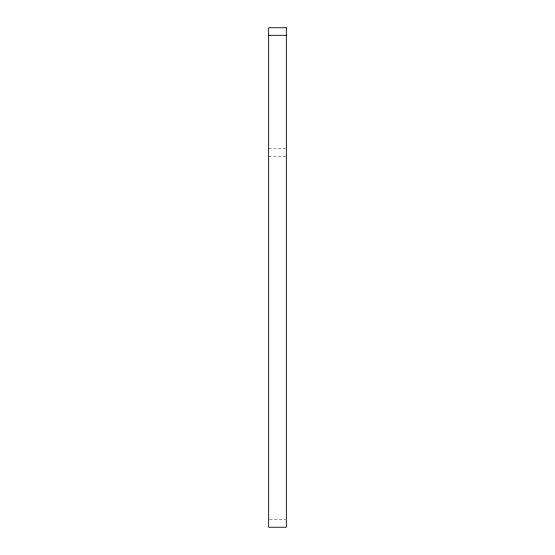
<?xml version="1.0" encoding="UTF-8"?>
<svg xmlns="http://www.w3.org/2000/svg" width="555" height="555" viewBox="0 0 555 555"><rect width="100%" height="100%" fill="white"/><g stroke="black" fill="none" stroke-linecap="round" stroke-linejoin="round"><path stroke-width="0.42" stroke-dasharray="2.77 2.08" d="M268.669 148.844L285.492 148.844M268.669 156.406L286.331 156.406M269.508 519.681L285.492 519.681"/><path stroke-width="0.83" d="M268.669 35.319L286.331 35.319M286.331 27.75L268.669 27.75L268.669 527.25L286.331 527.25L286.331 27.75"/></g></svg>
